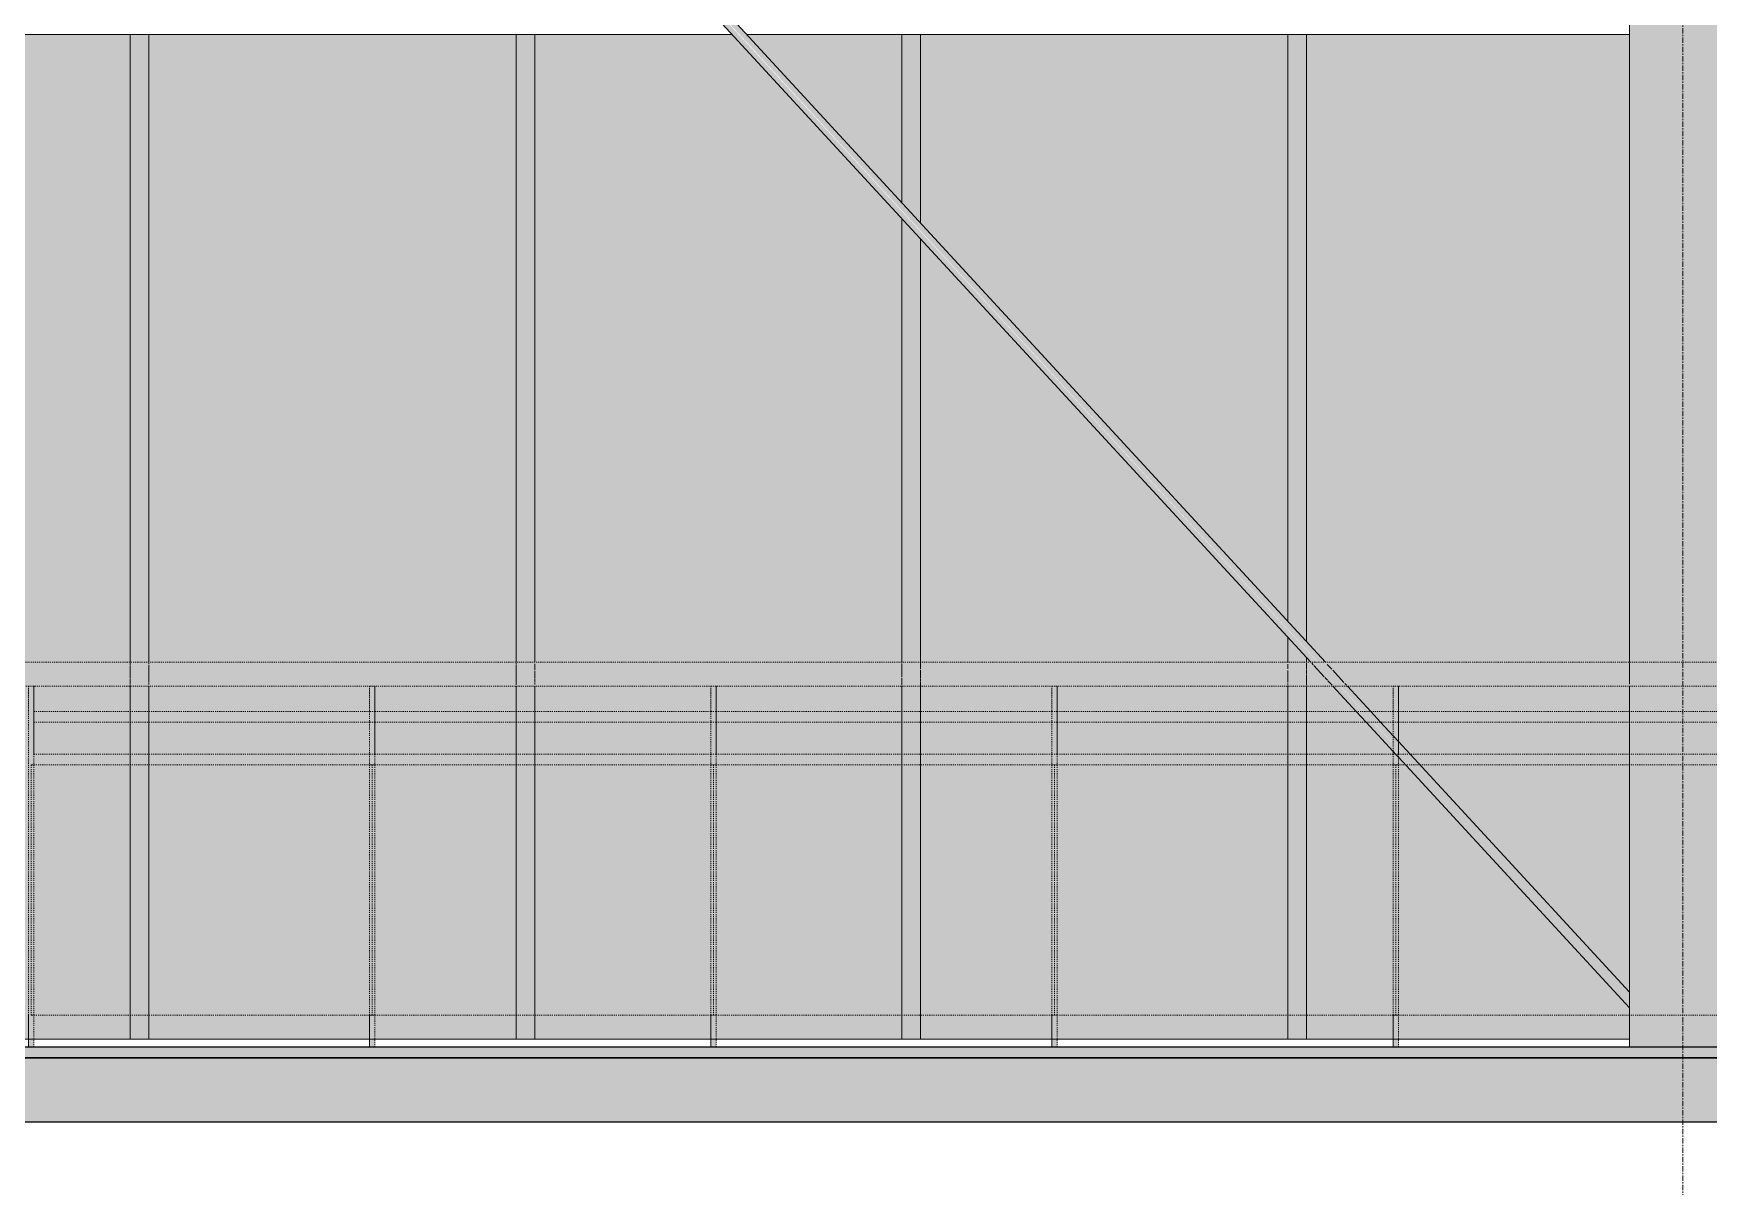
# Model space of a CAD drawing. Header units: inches. Extents: x -55396 to -733, y -290 to 853.
# Drawn here: x -23530.1 to -23373, y -12.1 to 96.1 of the extents above; entities that cross this region are included whole.
import ezdxf

# ---------------------------------------------------------------- set-up
doc = ezdxf.new("R2010")
doc.units = ezdxf.units.IN
doc.header["$MEASUREMENT"] = 0
for name, pattern in [('Dash 1_16_', [0.125, 0.0625, -0.0625]), ('Grid Line 1_2_', [0.875, 0.5, -0.125, 0.125, -0.125]), ('Grid Line 1_2__2_', [0.875, 0.5, -0.125, 0.125, -0.125])]:
    doc.linetypes.add(name, pattern=pattern)
for name, color, linetype, lineweight in [('A-FLOR', 192, 'Continuous', 9), ('A-FLOR-HRAL', 11, 'Continuous', 9), ('A-FLOR-LEVL', 51, 'Continuous', 9), ('A-GLAZ-CURT', 52, 'Continuous', 9), ('A-GLAZ-CWMG', 51, 'Continuous', 9), ('S-BEAM', 12, 'Continuous', 9), ('S-GRID', 1, 'Continuous', 9)]:
    doc.layers.add(name, color=color, linetype=linetype, lineweight=lineweight)

# ---------------------------------------------------------------- blocks, each defined once
blk = doc.blocks.new('Locker Rooms and Restrooms_rvt-1-Section 13')
at = {"layer": 'A-FLOR-LEVL', "linetype": 'Grid Line 1_2__2_'}
blk.add_line((-26557.32, 0), (-21746.96, 0), dxfattribs=at)
blk = doc.blocks.new('Struct_Xcel_Sports Complex_rvt-1-Section 13')
at = {"layer": 'A-FLOR'}
blk.add_hatch(color=254, dxfattribs=at).paths.add_polyline_path([(-26273.39, -6), (-22066.14, -6), (-22066.14, 0), (-26273.39, 0), (-26273.39, -1.58)], flags=0)
at = {"layer": 'A-FLOR', "color": 130, "lineweight": 25}
for p, q in [((-22066.14, 0), (-26273.39, 0)), ((-26273.39, -6), (-22066.14, -6))]:
    blk.add_line(p, q, dxfattribs=at)
blk = doc.blocks.new('Railing - 2_ x 1_2_-V103-Section 13')
at = {"layer": 'A-FLOR-HRAL', "linetype": 'Dash 1_16_', "transparency": 33554432}
blk.add_hatch(color=256, dxfattribs=at).paths.add_polyline_path([(-23658.57, 1), (-23658.07, 1), (-23658.07, 34.87), (-23658.57, 34.87), (-23658.57, 17.96)], flags=0)
at = {"layer": 'A-FLOR-HRAL', "linetype": 'Dash 1_16_'}
for p, q in [((-23658.57, 34.87), (-23658.57, 32.5)), ((-23658.07, 34.87), (-23658.57, 34.87)), ((-23658.57, 1), (-23658.57, 34.87)), ((-23658.57, 34.87), (-23658.07, 34.87)), ((-23658.07, 1), (-23658.07, 34.87)), ((-23658.07, 32.5), (-23658.07, 34.87)), ((-23658.57, 32.5), (-23658.57, 31.5)), ((-23658.57, 31.5), (-23658.57, 28.5)), ((-23658.07, 31.5), (-23658.07, 32.5)), ((-23658.07, 28.5), (-23658.07, 31.5)), ((-23658.57, 28.5), (-23658.57, 4)), ((-23658.07, 4), (-23658.07, 28.5)), ((-23658.57, 4), (-23658.57, 1)), ((-23658.07, 1), (-23658.07, 4))]:
    blk.add_line(p, q, dxfattribs=at)
blk = doc.blocks.new('Railing - 2_ 8_-V106-Section 13')
at = {"layer": 'A-FLOR-HRAL', "linetype": 'Dash 1_16_', "transparency": 33554432}
blk.add_hatch(color=256, dxfattribs=at).paths.add_polyline_path([(-23530.07, 4), (-23498.32, 4), (-23498.32, 27.5), (-23530.32, 27.5), (-23530.32, 4), (-23530.12, 4)], flags=0)
at = {"layer": 'A-FLOR-HRAL', "linetype": 'Dash 1_16_'}
for p, q in [((-23530.32, 4), (-23530.32, 27.5)), ((-23530.32, 27.5), (-23530.12, 27.5)), ((-23530.12, 27.5), (-23530.32, 27.5)), ((-23530.32, 27.5), (-23530.32, 4)), ((-23530.07, 27.5), (-23498.57, 27.5)), ((-23498.57, 27.5), (-23530.07, 27.5)), ((-23498.57, 27.5), (-23498.32, 27.5)), ((-23498.32, 27.5), (-23498.57, 27.5)), ((-23498.32, 27.5), (-23498.32, 4)), ((-23498.32, 4), (-23498.32, 27.5)), ((-23530.12, 4), (-23530.32, 4)), ((-23530.32, 4), (-23530.12, 4)), ((-23498.57, 4), (-23530.07, 4)), ((-23530.07, 4), (-23498.57, 4)), ((-23498.32, 4), (-23498.57, 4)), ((-23498.57, 4), (-23498.32, 4))]:
    blk.add_line(p, q, dxfattribs=at)
blk = doc.blocks.new('Railing - 2_ 8_-V105-Section 13')
at = {"layer": 'A-FLOR-HRAL', "linetype": 'Dash 1_16_', "transparency": 33554432}
blk.add_hatch(color=256, dxfattribs=at).paths.add_polyline_path([(-23564.68, 4), (-23562.32, 4), (-23562.32, 27.5), (-23594.32, 27.5), (-23594.32, 4), (-23594.07, 4)], flags=0)
at = {"layer": 'A-FLOR-HRAL', "linetype": 'Dash 1_16_'}
for p, q in [((-23594.32, 4), (-23594.32, 27.5)), ((-23594.32, 27.5), (-23594.07, 27.5)), ((-23594.07, 27.5), (-23594.32, 27.5)), ((-23594.32, 27.5), (-23594.32, 4)), ((-23594.07, 27.5), (-23562.57, 27.5)), ((-23562.57, 27.5), (-23594.07, 27.5)), ((-23562.57, 27.5), (-23562.32, 27.5)), ((-23562.32, 27.5), (-23562.57, 27.5)), ((-23562.32, 27.5), (-23562.32, 4)), ((-23562.32, 4), (-23562.32, 27.5)), ((-23594.07, 4), (-23594.32, 4)), ((-23594.32, 4), (-23594.07, 4)), ((-23562.57, 4), (-23594.07, 4)), ((-23594.07, 4), (-23562.57, 4)), ((-23562.32, 4), (-23562.57, 4)), ((-23562.57, 4), (-23562.32, 4))]:
    blk.add_line(p, q, dxfattribs=at)
blk = doc.blocks.new('Railing - Railing-939582-Section 13')
at = {"layer": 'A-FLOR-HRAL', "linetype": 'Dash 1_16_', "transparency": 33554432}
for points in [[(-24103.31, 36), (-23233.26, 36), (-23233.26, 37.12), (-23280.95, 37.12), (-23314.13, 37.12), (-23793.5, 37.12), (-23849.79, 37.11), (-23863.85, 37.11), (-23888.64, 37.12), (-23964.01, 37.12), (-23982.9, 37.11), (-24022.97, 37.12), (-24243.39, 37.04), (-24243.39, 36), (-24105.29, 36)], [(-23237.15, 34.87), (-23233.26, 34.93), (-23233.26, 36), (-24243.39, 36), (-24243.39, 34.88), (-24195.39, 34.88), (-24163.47, 34.88), (-23690.19, 34.87), (-23238.7, 34.87)], [(-23737.48, 31.5), (-23233.26, 31.5), (-23233.26, 32.5), (-24243.39, 32.5), (-24243.39, 31.5), (-23746.12, 31.5)], [(-23737.48, 27.5), (-23233.26, 27.5), (-23233.26, 28.5), (-24243.39, 28.5), (-24243.39, 27.5), (-23754.07, 27.5)]]:
    blk.add_hatch(color=256, dxfattribs=at).paths.add_polyline_path(points, flags=0)
at = {"layer": 'A-FLOR-HRAL', "linetype": 'Dash 1_16_'}
for p, q in [((-23233.26, 37.12), (-24243.39, 37.12)), ((-24243.39, 34.87), (-23233.26, 34.87)), ((-23530.07, 32.5), (-23498.57, 32.5)), ((-23498.57, 32.5), (-23530.07, 32.5)), ((-23498.57, 31.5), (-23530.07, 31.5)), ((-23498.57, 31.5), (-23530.07, 31.5)), ((-23498.57, 32.5), (-23498.07, 32.5)), ((-23498.07, 32.5), (-23498.57, 32.5)), ((-23498.07, 31.5), (-23498.57, 31.5)), ((-23498.07, 31.5), (-23498.57, 31.5)), ((-23498.07, 32.5), (-23466.57, 32.5)), ((-23466.57, 32.5), (-23498.07, 32.5)), ((-23466.57, 31.5), (-23498.07, 31.5)), ((-23466.57, 31.5), (-23498.07, 31.5)), ((-23466.57, 32.5), (-23466.07, 32.5)), ((-23466.07, 32.5), (-23466.57, 32.5)), ((-23466.07, 31.5), (-23466.57, 31.5)), ((-23466.07, 31.5), (-23466.57, 31.5)), ((-23466.07, 32.5), (-23434.57, 32.5)), ((-23434.57, 32.5), (-23466.07, 32.5)), ((-23434.57, 31.5), (-23466.07, 31.5)), ((-23434.57, 31.5), (-23466.07, 31.5)), ((-23434.57, 32.5), (-23434.07, 32.5)), ((-23434.07, 32.5), (-23434.57, 32.5)), ((-23434.07, 31.5), (-23434.57, 31.5)), ((-23434.07, 31.5), (-23434.57, 31.5)), ((-23434.07, 32.5), (-23402.57, 32.5)), ((-23402.57, 32.5), (-23434.07, 32.5)), ((-23402.57, 31.5), (-23434.07, 31.5)), ((-23402.57, 31.5), (-23434.07, 31.5)), ((-23402.57, 32.5), (-23402.07, 32.5)), ((-23402.07, 32.5), (-23402.57, 32.5)), ((-23402.07, 31.5), (-23402.57, 31.5)), ((-23402.07, 31.5), (-23402.57, 31.5)), ((-23402.07, 32.5), (-23370.57, 32.5)), ((-23370.57, 32.5), (-23402.07, 32.5)), ((-23370.57, 31.5), (-23402.07, 31.5)), ((-23370.57, 31.5), (-23402.07, 31.5)), ((-23530.07, 28.5), (-23498.57, 28.5)), ((-23498.57, 28.5), (-23530.07, 28.5)), ((-23498.57, 28.5), (-23498.07, 28.5)), ((-23498.07, 28.5), (-23498.57, 28.5)), ((-23498.07, 28.5), (-23466.57, 28.5)), ((-23466.57, 28.5), (-23498.07, 28.5)), ((-23466.57, 28.5), (-23466.07, 28.5)), ((-23466.07, 28.5), (-23466.57, 28.5)), ((-23466.07, 28.5), (-23434.57, 28.5)), ((-23434.57, 28.5), (-23466.07, 28.5)), ((-23434.57, 28.5), (-23434.07, 28.5)), ((-23434.07, 28.5), (-23434.57, 28.5)), ((-23434.07, 28.5), (-23402.57, 28.5)), ((-23402.57, 28.5), (-23434.07, 28.5)), ((-23402.57, 28.5), (-23402.07, 28.5)), ((-23402.07, 28.5), (-23402.57, 28.5)), ((-23402.07, 28.5), (-23370.57, 28.5)), ((-23370.57, 28.5), (-23402.07, 28.5)), ((-23498.57, 27.5), (-23530.07, 27.5)), ((-23498.57, 27.5), (-23530.07, 27.5)), ((-23498.07, 27.5), (-23498.57, 27.5)), ((-23498.07, 27.5), (-23498.57, 27.5)), ((-23466.57, 27.5), (-23498.07, 27.5)), ((-23466.57, 27.5), (-23498.07, 27.5)), ((-23466.07, 27.5), (-23466.57, 27.5)), ((-23466.07, 27.5), (-23466.57, 27.5)), ((-23434.57, 27.5), (-23466.07, 27.5)), ((-23434.57, 27.5), (-23466.07, 27.5)), ((-23434.07, 27.5), (-23434.57, 27.5)), ((-23434.07, 27.5), (-23434.57, 27.5)), ((-23402.57, 27.5), (-23434.07, 27.5)), ((-23402.57, 27.5), (-23434.07, 27.5)), ((-23402.07, 27.5), (-23402.57, 27.5)), ((-23402.07, 27.5), (-23402.57, 27.5)), ((-23370.57, 27.5), (-23402.07, 27.5)), ((-23370.57, 27.5), (-23402.07, 27.5))]:
    blk.add_line(p, q, dxfattribs=at)
for name, p in [('Railing - 2_ x 1_2_-V103-Section 13', (128, 0)), ('Railing - 2_ x 1_2_-V103-Section 13', (160, 0)), ('Railing - 2_ x 1_2_-V103-Section 13', (192, 0)), ('Railing - 2_ x 1_2_-V103-Section 13', (224, 0)), ('Railing - 2_ x 1_2_-V103-Section 13', (256, 0)), ('Railing - 2_ 8_-V106-Section 13', (0, 0)), ('Railing - 2_ 8_-V105-Section 13', (96, 0)), ('Railing - 2_ 8_-V105-Section 13', (128, 0)), ('Railing - 2_ 8_-V105-Section 13', (160, 0)), ('Railing - 2_ 8_-V105-Section 13', (192, 0))]:
    blk.add_blockref(name, p)
blk = doc.blocks.new('columns and girder2 - one-V187-Section 13')
at = {"layer": 'S-BEAM'}
blk.add_hatch(color=256, dxfattribs=at).paths.add_polyline_path([(-23370.57, 1), (-23370.39, 1), (-23370.39, 294.37), (-23380.39, 294.37), (-23380.39, 1)], flags=0)
for p, q in [((-23380.39, 37.11), (-23380.39, 294.37)), ((-23380.39, 36.85), (-23380.39, 37.04)), ((-23380.39, 35.05), (-23380.39, 36.82)), ((-23380.39, 32.5), (-23380.39, 34.88)), ((-23380.39, 31.5), (-23380.39, 32.5)), ((-23380.39, 28.5), (-23380.39, 31.5)), ((-23380.39, 4), (-23380.39, 28.5)), ((-23380.39, 1), (-23380.39, 4))]:
    blk.add_line(p, q, dxfattribs=at)
blk = doc.blocks.new('System Panel - Interior Glazing-V217-Section 13')
at = {"layer": 'A-GLAZ-CURT'}
blk.add_hatch(color=256, dxfattribs=at).paths.add_polyline_path([(-23555.45, 1.75), (-23521.02, 1.75), (-23521.02, 96), (-23555.45, 96), (-23555.45, 4)], flags=0)
for p, q in [((-23521.02, 96), (-23555.45, 96)), ((-23555.45, 1.75), (-23530.57, 1.75)), ((-23530.57, 1.75), (-23530.12, 1.75)), ((-23530.07, 1.75), (-23521.02, 1.75))]:
    blk.add_line(p, q, dxfattribs=at)
blk = doc.blocks.new('System Panel - Interior Glazing-V218-Section 13')
at = {"layer": 'A-GLAZ-CURT'}
blk.add_hatch(color=256, dxfattribs=at).paths.add_polyline_path([(-23519.27, 1.75), (-23484.83, 1.75), (-23484.83, 96), (-23519.27, 96), (-23519.27, 4)], flags=0)
for p, q in [((-23484.83, 96), (-23519.27, 96)), ((-23519.27, 1.75), (-23498.57, 1.75)), ((-23498.57, 1.75), (-23498.07, 1.75)), ((-23498.07, 1.75), (-23484.83, 1.75))]:
    blk.add_line(p, q, dxfattribs=at)
blk = doc.blocks.new('System Panel - Interior Glazing-V219-Section 13')
at = {"layer": 'A-GLAZ-CURT'}
h = blk.add_hatch(color=256, dxfattribs=at)
h.paths.add_polyline_path([(-23466.07, 1.75), (-23448.64, 1.75), (-23448.64, 78.75), (-23464.54, 96), (-23483.08, 96), (-23483.08, 1.75), (-23466.32, 1.75)], flags=0)
h.paths.add_polyline_path([(-23448.64, 80.21), (-23448.64, 96), (-23463.2, 96), (-23457.82, 90.17)], flags=0)
for p, q in [((-23464.53, 96), (-23483.08, 96)), ((-23448.64, 96), (-23463.21, 96)), ((-23483.08, 1.75), (-23466.57, 1.75)), ((-23466.57, 1.75), (-23466.07, 1.75)), ((-23466.07, 1.75), (-23448.64, 1.75))]:
    blk.add_line(p, q, dxfattribs=at)
blk = doc.blocks.new('System Panel - Interior Glazing-V220-Section 13')
at = {"layer": 'A-GLAZ-CURT'}
h = blk.add_hatch(color=256, dxfattribs=at)
h.paths.add_polyline_path([(-23446.89, 1.75), (-23412.45, 1.75), (-23412.45, 39.49), (-23446.89, 76.84), (-23446.89, 4)], flags=0)
h.paths.add_polyline_path([(-23412.45, 40.94), (-23412.45, 96), (-23446.89, 96), (-23446.89, 78.31), (-23445.27, 76.55)], flags=0)
for p, q in [((-23412.45, 96), (-23446.89, 96)), ((-23446.89, 1.75), (-23434.57, 1.75)), ((-23434.57, 1.75), (-23434.07, 1.75)), ((-23434.07, 1.75), (-23412.45, 1.75))]:
    blk.add_line(p, q, dxfattribs=at)
blk = doc.blocks.new('System Panel - Interior Glazing-V221-Section 13')
at = {"layer": 'A-GLAZ-CURT'}
h = blk.add_hatch(color=256, dxfattribs=at)
h.paths.add_polyline_path([(-23410.7, 1.75), (-23380.39, 1.75), (-23380.39, 4.71), (-23410.7, 37.49), (-23410.7, 4)], flags=0)
h.paths.add_polyline_path([(-23380.39, 6.14), (-23380.39, 96), (-23410.7, 96), (-23410.7, 39.04), (-23391.27, 17.96)], flags=0)
for p, q in [((-23380.39, 96), (-23410.7, 96)), ((-23410.7, 1.75), (-23402.57, 1.75)), ((-23402.57, 1.75), (-23402.07, 1.75)), ((-23402.07, 1.75), (-23380.39, 1.75))]:
    blk.add_line(p, q, dxfattribs=at)
blk = doc.blocks.new('Rectangular Mullion - Interior 1_75_ x 4_5_-V260-Section 13')
at = {"layer": 'A-GLAZ-CWMG'}
blk.add_hatch(color=256, dxfattribs=at).paths.add_polyline_path([(-23519.27, 1.75), (-23519.27, 96), (-23521.02, 96), (-23521.02, 1.75)], flags=0)
for p, q in [((-23521.02, 96), (-23519.27, 96)), ((-23521.02, 96), (-23521.02, 37.11)), ((-23519.27, 37.11), (-23519.27, 96)), ((-23521.02, 37.03), (-23521.02, 36.84)), ((-23521.02, 36.79), (-23521.02, 36.44)), ((-23521.02, 36.4), (-23521.02, 36.02)), ((-23519.27, 36.93), (-23519.27, 37.03)), ((-23519.27, 35.25), (-23519.27, 36.85)), ((-23521.02, 36), (-23521.02, 35.59)), ((-23521.02, 35.53), (-23521.02, 35.09)), ((-23521.02, 35.04), (-23521.02, 34.9)), ((-23521.02, 34.9), (-23521.02, 32.5)), ((-23519.27, 35.02), (-23519.27, 35.18)), ((-23519.27, 32.5), (-23519.27, 34.88)), ((-23521.02, 32.5), (-23521.02, 31.5)), ((-23521.02, 31.5), (-23521.02, 28.5)), ((-23519.27, 31.5), (-23519.27, 32.5)), ((-23519.27, 28.5), (-23519.27, 31.5)), ((-23521.02, 28.5), (-23521.02, 4)), ((-23519.27, 4), (-23519.27, 28.5)), ((-23521.02, 4), (-23521.02, 1.75)), ((-23519.27, 1.75), (-23519.27, 4)), ((-23519.27, 1.75), (-23521.02, 1.75))]:
    blk.add_line(p, q, dxfattribs=at)
blk = doc.blocks.new('Rectangular Mullion - Interior 1_75_ x 4_5_-V261-Section 13')
at = {"layer": 'A-GLAZ-CWMG'}
blk.add_hatch(color=256, dxfattribs=at).paths.add_polyline_path([(-23483.08, 1.75), (-23483.08, 96), (-23484.83, 96), (-23484.83, 1.75)], flags=0)
for p, q in [((-23484.83, 96), (-23483.08, 96)), ((-23484.83, 96), (-23484.83, 37.12)), ((-23483.08, 37.12), (-23483.08, 96)), ((-23484.83, 37.03), (-23484.83, 36.9)), ((-23484.83, 36.85), (-23484.83, 36.64)), ((-23484.83, 36.6), (-23484.83, 34.99)), ((-23483.08, 36.36), (-23483.08, 36.96)), ((-23483.08, 35.61), (-23483.08, 36.29)), ((-23484.83, 34.88), (-23484.83, 32.5)), ((-23483.08, 35.21), (-23483.08, 35.56)), ((-23483.08, 35.02), (-23483.08, 35.17)), ((-23483.08, 32.5), (-23483.08, 34.88)), ((-23484.83, 32.5), (-23484.83, 31.5)), ((-23484.83, 31.5), (-23484.83, 28.5)), ((-23483.08, 31.5), (-23483.08, 32.5)), ((-23483.08, 28.5), (-23483.08, 31.5)), ((-23484.83, 28.5), (-23484.83, 4)), ((-23483.08, 4), (-23483.08, 28.5)), ((-23484.83, 4), (-23484.83, 1.75)), ((-23483.08, 1.75), (-23483.08, 4)), ((-23483.08, 1.75), (-23484.83, 1.75))]:
    blk.add_line(p, q, dxfattribs=at)
blk = doc.blocks.new('Rectangular Mullion - Interior 1_75_ x 4_5_-V262-Section 13')
at = {"layer": 'A-GLAZ-CWMG'}
h = blk.add_hatch(color=256, dxfattribs=at)
h.paths.add_polyline_path([(-23446.89, 1.75), (-23446.89, 76.85), (-23448.64, 78.74), (-23448.64, 1.75)], flags=0)
h.paths.add_polyline_path([(-23446.89, 78.31), (-23446.89, 96), (-23448.64, 96), (-23448.64, 80.21)], flags=0)
for p, q in [((-23448.64, 96), (-23446.89, 96)), ((-23448.64, 96), (-23448.64, 80.18)), ((-23446.89, 78.28), (-23446.89, 96)), ((-23448.64, 78.77), (-23448.64, 37.12)), ((-23446.89, 37.12), (-23446.89, 76.87)), ((-23448.64, 37.01), (-23448.64, 35.72)), ((-23446.89, 36.95), (-23446.89, 37.09)), ((-23446.89, 36.47), (-23446.89, 36.92)), ((-23446.89, 35.66), (-23446.89, 36.39)), ((-23448.64, 35.62), (-23448.64, 34.98)), ((-23448.64, 34.88), (-23448.64, 32.5)), ((-23446.89, 35.32), (-23446.89, 35.6)), ((-23446.89, 35.04), (-23446.89, 35.24)), ((-23446.89, 34.9), (-23446.89, 35.01)), ((-23446.89, 32.5), (-23446.89, 34.9)), ((-23448.64, 32.5), (-23448.64, 31.5)), ((-23448.64, 31.5), (-23448.64, 28.5)), ((-23446.89, 31.5), (-23446.89, 32.5)), ((-23446.89, 28.5), (-23446.89, 31.5)), ((-23448.64, 28.5), (-23448.64, 4)), ((-23446.89, 4), (-23446.89, 28.5)), ((-23448.64, 4), (-23448.64, 1.75)), ((-23446.89, 1.75), (-23446.89, 4)), ((-23446.89, 1.75), (-23448.64, 1.75))]:
    blk.add_line(p, q, dxfattribs=at)
blk = doc.blocks.new('Rectangular Mullion - Interior 1_75_ x 4_5_-V263-Section 13')
at = {"layer": 'A-GLAZ-CWMG'}
h = blk.add_hatch(color=256, dxfattribs=at)
h.paths.add_polyline_path([(-23410.7, 1.75), (-23410.7, 37.59), (-23412.45, 39.43), (-23412.45, 1.75)], flags=0)
h.paths.add_polyline_path([(-23410.7, 39.04), (-23410.7, 96), (-23412.45, 96), (-23412.45, 40.94)], flags=0)
for p, q in [((-23412.45, 96), (-23410.7, 96)), ((-23412.45, 96), (-23412.45, 40.93)), ((-23410.7, 39.03), (-23410.7, 96)), ((-23412.45, 39.49), (-23412.45, 37.11)), ((-23412.45, 36.95), (-23412.45, 36.51)), ((-23412.45, 36.34), (-23412.45, 35.61)), ((-23410.7, 37.1), (-23410.7, 37.6)), ((-23410.7, 36.85), (-23410.7, 37.03)), ((-23410.7, 36.51), (-23410.7, 36.83)), ((-23410.7, 36.02), (-23410.7, 36.44)), ((-23412.45, 35.58), (-23412.45, 35.23)), ((-23412.45, 35.13), (-23412.45, 34.96)), ((-23412.45, 34.88), (-23412.45, 32.5)), ((-23410.7, 34.96), (-23410.7, 35.98)), ((-23410.7, 32.5), (-23410.7, 34.88)), ((-23412.45, 32.5), (-23412.45, 31.5)), ((-23412.45, 31.5), (-23412.45, 28.5)), ((-23410.7, 31.5), (-23410.7, 32.5)), ((-23410.7, 28.5), (-23410.7, 31.5)), ((-23412.45, 28.5), (-23412.45, 4)), ((-23410.7, 4), (-23410.7, 28.5)), ((-23412.45, 4), (-23412.45, 1.75)), ((-23410.7, 1.75), (-23410.7, 4)), ((-23410.7, 1.75), (-23412.45, 1.75))]:
    blk.add_line(p, q, dxfattribs=at)
blk = doc.blocks.new('Round Bar - 1_-V279-Section 13')
at = {"layer": 'S-BEAM'}
h = blk.add_hatch(color=256, dxfattribs=at)
h.paths.add_polyline_path([(-23520.14, 157.05), (-23520.09, 157.16), (-23520.14, 157.63), (-23520.14, 157.79), (-23658.89, 308.21), (-23658.89, 307.59), (-23521.48, 158.51)], flags=0)
h.paths.add_polyline_path([(-23380.39, 5.42), (-23380.39, 6.14), (-23519.56, 157.05), (-23520.11, 157.02), (-23391.88, 17.9)], flags=0)
h = blk.add_hatch(color=256, dxfattribs=at)
h.paths.add_polyline_path([(-23520.14, 157.05), (-23658.89, 307.59), (-23658.89, 306.87), (-23520.72, 157.05), (-23520.21, 157.01)], flags=0)
h.paths.add_polyline_path([(-23380.39, 4.71), (-23380.39, 5.42), (-23520.16, 156.95), (-23520.14, 156.48), (-23520.14, 156.32), (-23391.88, 17.18)], flags=0)
h.paths.add_polyline_path([(-23408.21, 35.42), (-23408.21, 35.42), (-23408.09, 35.42)], flags=0)
for p, q in [((-23408.92, 37.12), (-23658.89, 308.33)), ((-23658.89, 306.86), (-23410.28, 37.12)), ((-23410.19, 37.02), (-23410.06, 36.88)), ((-23410, 36.81), (-23409.02, 35.75)), ((-23408.31, 36.46), (-23408.74, 36.92)), ((-23407.18, 35.23), (-23408.23, 36.37)), ((-23408.98, 35.7), (-23408.73, 35.44)), ((-23408.69, 35.39), (-23408.29, 34.96)), ((-23408.22, 34.88), (-23406.02, 32.5)), ((-23406.94, 34.97), (-23407.08, 35.12)), ((-23404.66, 32.5), (-23406.85, 34.88)), ((-23406.02, 32.5), (-23405.1, 31.5)), ((-23405.1, 31.5), (-23402.57, 28.76)), ((-23403.74, 31.5), (-23404.66, 32.5)), ((-23402.57, 30.23), (-23403.74, 31.5)), ((-23402.07, 29.69), (-23402.57, 30.23)), ((-23402.57, 28.76), (-23402.34, 28.5)), ((-23402.34, 28.5), (-23402.07, 28.21)), ((-23400.98, 28.5), (-23402.07, 29.69)), ((-23380.39, 6.16), (-23400.98, 28.5)), ((-23402.07, 28.21), (-23380.39, 4.69))]:
    blk.add_line(p, q, dxfattribs=at)

msp = doc.modelspace()

# ---------------------------------------------------------------- hatches: boundary and pattern name
at = {"layer": 'A-FLOR'}
msp.add_hatch(color=256, dxfattribs=at).paths.add_polyline_path([(-23875.71, 0), (-23085.89, 0), (-23085.89, 1), (-24603.39, 1), (-24603.39, 0), (-23910.27, 0)], flags=0)

# ---------------------------------------------------------------- linework, layer by layer
at = {"layer": 'A-FLOR', "lineweight": 25}
for p, q in [((-23085.89, 1), (-26010.64, 1)), ((-26010.64, 0), (-23085.89, 0))]:
    msp.add_line(p, q, dxfattribs=at)
at = {"layer": 'A-FLOR-LEVL', "linetype": 'Grid Line 1_2_'}
msp.add_line((-26557.32, 0), (-21746.96, 0), dxfattribs=at)
at = {"layer": 'S-GRID', "linetype": 'Grid Line 1_2_'}
msp.add_line((-23375.39, -273.16), (-23375.39, 489.49), dxfattribs=at)
msp.add_line((-23375.39, -273.16), (-23375.39, 489.49), dxfattribs=at)

# ---------------------------------------------------------------- block references
at = {"layer": 'A-FLOR-HRAL', "linetype": 'Dash 1_16_'}
msp.add_blockref('Railing - Railing-939582-Section 13', (0, 0), dxfattribs=at)
at = {"layer": 'A-GLAZ-CURT'}
for name in ['System Panel - Interior Glazing-V217-Section 13', 'System Panel - Interior Glazing-V218-Section 13', 'System Panel - Interior Glazing-V219-Section 13', 'System Panel - Interior Glazing-V220-Section 13', 'System Panel - Interior Glazing-V221-Section 13']:
    msp.add_blockref(name, (0, 0), dxfattribs=at)
at = {"layer": 'A-GLAZ-CWMG'}
for name in ['Rectangular Mullion - Interior 1_75_ x 4_5_-V260-Section 13', 'Rectangular Mullion - Interior 1_75_ x 4_5_-V261-Section 13', 'Rectangular Mullion - Interior 1_75_ x 4_5_-V262-Section 13', 'Rectangular Mullion - Interior 1_75_ x 4_5_-V263-Section 13']:
    msp.add_blockref(name, (0, 0), dxfattribs=at)
at = {"layer": 'S-BEAM'}
for name in ['columns and girder2 - one-V187-Section 13', 'Round Bar - 1_-V279-Section 13']:
    msp.add_blockref(name, (0, 0), dxfattribs=at)

# ---------------------------------------------------------------- next in the draw order: block references
at = {"lineweight": 5}
msp.add_blockref('Locker Rooms and Restrooms_rvt-1-Section 13', (0, 0), dxfattribs=at)

# ---------------------------------------------------------------- next in the draw order: block references
msp.add_blockref('Struct_Xcel_Sports Complex_rvt-1-Section 13', (0, 0), dxfattribs=at)

doc.saveas('drawing.dxf')
